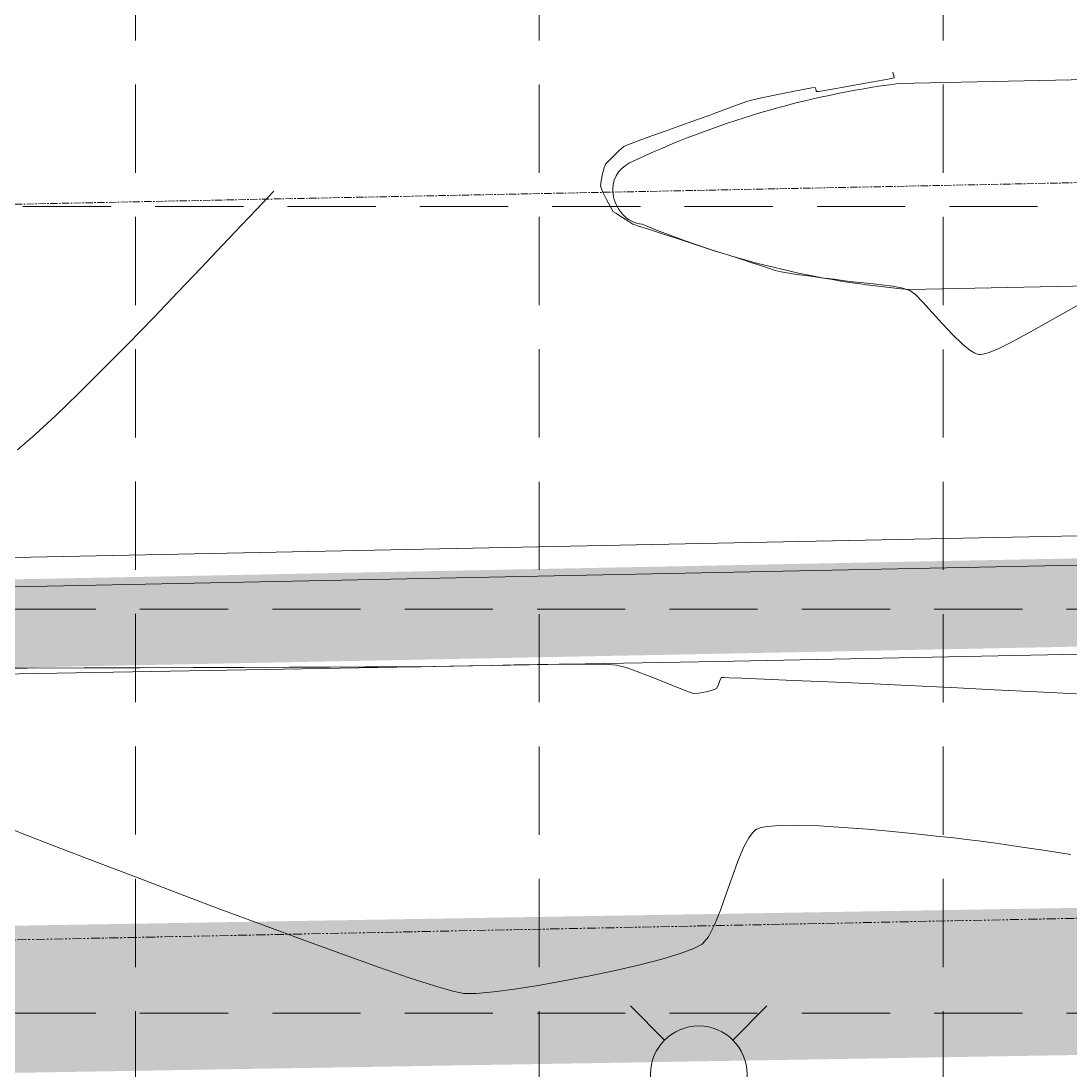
# Model space of a CAD drawing. Extents: x 2140663 to 2528301, y 336313 to 7007653.
# Drawn here: x 2527742.9 to 2527814.3, y 7007455.9 to 7007527.3 of the extents above; entities that cross this region are included whole.
import ezdxf

# ---------------------------------------------------------------- set-up
doc = ezdxf.new("R2010")
doc.units = 0
doc.header["$MEASUREMENT"] = 0
for name, pattern in [('HIDDEN', [0.375, 0.25, -0.125]), ('PHANTOM2', [1.25, 0.625, -0.125, 0.125, -0.125, 0.125, -0.125]), ('xdrc002pt$0$CL', [0.7000000000000001, 0.5, -0.05, 0.1, -0.05])]:
    doc.linetypes.add(name, pattern=pattern)
for name, color, linetype in [('1 EXISTING CONTOURS', 43, 'Continuous'), ('1 SILT FENCE', 200, 'Continuous'), ('GRID', 254, 'HIDDEN'), ('LIMITS OF DISTURBANCE', 1, 'HIDDEN'), ('xdrc002bs$0$C-STRM-PIPE-E', 5, 'Continuous'), ('xdrc002bs$0$v-pave-exst', 6, 'Continuous'), ('xdrc002pt$0$v-prop-line', 3, 'PHANTOM2'), ('xdrc002pt$0$V-RWAY-CNTR-E', 2, 'xdrc002pt$0$CL')]:
    doc.layers.add(name, color=color, linetype=linetype)
doc.layers.add('xdrc002bs$0$v-watr-exst', color=6, linetype='Continuous', lineweight=0)

# ---------------------------------------------------------------- blocks, each defined once
blk = doc.blocks.new('xdrc002bs$0$FH2')
at = {"linetype": 'Continuous'}
for p, q in [((-2.32072445563972, 2.32072445563972), (-4.641448911745101, 4.64144891127944)), ((2.32072445563972, 2.32072445563972), (4.641448911745101, 4.64144891127944))]:
    blk.add_line(p, q, dxfattribs=at)
blk.add_circle((0, 0), 3.282, dxfattribs=at)

msp = doc.modelspace()

# ---------------------------------------------------------------- linework, layer by layer
at = {"layer": '1 EXISTING CONTOURS', "color": 43, "lineweight": 0, "extrusion": (-0.1790703439925914, 0.9838362729145409, 0), "elevation": 6441601.284287346}
msp.add_lwpolyline([(-3741782.085459931, 601), (-3741781.040286471, 601)], dxfattribs=at)
at = {"layer": '1 EXISTING CONTOURS', "color": 43, "lineweight": 0, "extrusion": (0.1871230714919208, -0.9823364780539455, 0), "elevation": -6410735.742899396}
msp.add_lwpolyline([(3794421.34593007, 601.0000000000007), (3794420.57704644, 601.0000000000007)], dxfattribs=at)
at = {"layer": '1 EXISTING CONTOURS', "color": 43, "lineweight": 0}
for points, elevation in [([(2527802.239142744, 7007523.417010055), (2527801.938479279, 7007523.348199272)], 601), ([(2527802.130918865, 7007523.784456701), (2527802.137674028, 7007523.765560176)], 601), ([(2527802.137674028, 7007523.765560176), (2527802.165233293, 7007523.696223186)], 601), ([(2527802.217399989, 7007523.555454665), (2527802.239142744, 7007523.417010055)], 601), ([(2527796.041419167, 7007522.611528816), (2527795.231015385, 7007522.450929149)], 601), ([(2527796.861430958, 7007522.758631218), (2527796.627209838, 7007522.72250458)], 601), ([(2527796.917599067, 7007522.539420699), (2527796.896306588, 7007522.654455193)], 601), ([(2527796.934739023, 7007522.484438696), (2527796.917599067, 7007522.539420699)], 601), ([(2527796.945244749, 7007522.471316049), (2527796.934739023, 7007522.484438696)], 601), ([(2527796.960945276, 7007522.471579322), (2527796.945244749, 7007522.471316049)], 601), ([(2527797.062773003, 7007522.484963645), (2527796.960945276, 7007522.471579322)], 601), ([(2527797.369781859, 7007522.53337081), (2527797.062773003, 7007522.484963645)], 601), ([(2527798.00605418, 7007522.640119087), (2527797.369781859, 7007522.53337081)], 601), ([(2527792.282397897, 7007521.816795928), (2527791.836428996, 7007521.67157168)], 601), ([(2527791.268440782, 7007521.464765302), (2527790.66077079, 7007521.233932578)], 601), ([(2527788.548051185, 7007520.458193295), (2527787.647989613, 7007520.140570517)], 601), ([(2527784.171653596, 7007518.876693764), (2527783.854698453, 7007518.73738669)], 601), ([(2527783.525674374, 7007518.465600173), (2527783.112762325, 7007518.061901893)], 601), ([(2527783.112762325, 7007518.061901893), (2527782.759177662, 7007517.69494438)], 601), ([(2527782.300408182, 7007516.406217646), (2527782.269126994, 7007516.06241508)], 601), ([(2527782.407563634, 7007515.68293555), (2527782.677169832, 7007515.138169949)], 601), ([(2527758.860288072, 7007514.464539763), (2527759.613069624, 7007515.259252068)], 601), ([(2527783.061012878, 7007514.431408785), (2527783.084857896, 7007514.377947877)], 601), ([(2527783.084857896, 7007514.377947877), (2527783.110077546, 7007514.325707709)], 601), ([(2527783.750488736, 7007513.91334151), (2527784.191069372, 7007513.631291138)], 601), ([(2527784.397675101, 7007513.499585452), (2527784.468676884, 7007513.463018806)], 601), ([(2527784.540379513, 7007513.427935393), (2527784.788507063, 7007513.347410082)], 601), ([(2527787.551352525, 7007512.454635522), (2527788.771650116, 7007512.060561825)], 601), ([(2527755.114864941, 7007510.497160138), (2527756.563507073, 7007512.027796646)], 601), ([(2527790.989019653, 7007511.344742418), (2527791.7620085, 7007511.09534713)], 601), ([(2527793.621957261, 7007510.478380465), (2527794.136199866, 7007510.316792849)], 601), ([(2527794.136199866, 7007510.316792849), (2527794.539608552, 7007510.207363208)], 601), ([(2527794.539608552, 7007510.207363208), (2527794.932619382, 7007510.138870718)], 601), ([(2527794.932619382, 7007510.138870718), (2527795.58604781, 7007510.044563507)], 601), ([(2527795.58604781, 7007510.044563507), (2527796.403785339, 7007509.934700043)], 601), ([(2527797.289723468, 7007509.819538798), (2527798.147753701, 7007509.709338241)], 601), ([(2527799.39565648, 7007509.544853074), (2527799.933660761, 7007509.483340764)], 601), ([(2527799.933660761, 7007509.483340764), (2527800.625681394, 7007509.417935093)], 601), ([(2527800.625681394, 7007509.417935093), (2527801.389996214, 7007509.340623823)], 601), ([(2527801.389996214, 7007509.340623823), (2527802.144883059, 7007509.243394714)], 601), ([(2527802.144883059, 7007509.243394714), (2527802.808619766, 7007509.118235528)], 601), ([(2527802.808619766, 7007509.118235528), (2527803.29948417, 7007508.957134024)], 601), ([(2527751.855470705, 7007507.089842976), (2527753.529626599, 7007508.832609863)], 601), ([(2527806.199102804, 7007505.954382769), (2527806.879031538, 7007505.297155275)], 601), ([(2527809.246626189, 7007504.965485082), (2527810.199765254, 7007505.433406518)], 601), ([(2527807.70982368, 7007504.690916789), (2527807.906880788, 7007504.612988979)], 601), ([(2527746.77628429, 7007501.949214147), (2527748.431120893, 7007503.592447966)], 601), ([(2527745.223244769, 7007500.450552321), (2527746.77628429, 7007501.949214147)], 601), ([(2527743.819680987, 7007499.152159638), (2527745.223244769, 7007500.450552321)], 601), ([(2527742.613271602, 7007498.109733248), (2527743.819680987, 7007499.152159638)], 601), ([(2527743.272376663, 7007483.275153063), (2527739.384614363, 7007483.261775247)], 601), ([(2527747.142855354, 7007483.288586275), (2527743.272376663, 7007483.275153063)], 601), ([(2527750.928641596, 7007483.301834407), (2527747.142855354, 7007483.288586275)], 601), ([(2527754.56232655, 7007483.314656982), (2527750.928641596, 7007483.301834407)], 601), ([(2527757.976501375, 7007483.326813524), (2527754.56232655, 7007483.314656982)], 601), ([(2527763.876685278, 7007483.348166604), (2527761.103757231, 7007483.338063558)], 601), ([(2527768.089922584, 7007483.363969833), (2527766.227876676, 7007483.356882188)], 601), ([(2527769.395414162, 7007483.369189063), (2527768.089922584, 7007483.363969833)], 601), ([(2527770.07694257, 7007483.372299402), (2527769.395414162, 7007483.369189063)], 601), ([(2527770.906873315, 7007483.38258579), (2527770.07694257, 7007483.372299402)], 601), ([(2527772.02433991, 7007483.403509633), (2527770.906873315, 7007483.38258579)], 601), ([(2527776.395128516, 7007483.494231807), (2527774.839150137, 7007483.46292005)], 601), ([(2527777.955912237, 7007483.521831383), (2527776.395128516, 7007483.494231807)], 601), ([(2527780.809165191, 7007483.551544357), (2527779.45081867, 7007483.542131369)], 601), ([(2527781.960269171, 7007483.546482936), (2527780.809165191, 7007483.551544357)], 601), ([(2527783.358019003, 7007483.478587233), (2527782.833447984, 7007483.523359697)], 601), ([(2527784.006912649, 7007483.307949089), (2527783.358019003, 7007483.478587233)], 601), ([(2527785.811080541, 7007482.643157212), (2527784.858667396, 7007483.011157132)], 601), ([(2527790.468557796, 7007482.608203769), (2527790.419287792, 7007482.531645244)], 601), ([(2527790.494418565, 7007482.630254439), (2527790.468557796, 7007482.608203769)], 601), ([(2527790.513547719, 7007482.63249776), (2527790.494418565, 7007482.630254439)], 601), ([(2527790.63485509, 7007482.632782039), (2527790.513547719, 7007482.63249776)], 601), ([(2527791.013936326, 7007482.623203462), (2527790.63485509, 7007482.632782039)], 601), ([(2527791.857928722, 7007482.593158568), (2527791.013936326, 7007482.623203462)], 601), ([(2527793.394003801, 7007482.530846979), (2527791.857928722, 7007482.593158568)], 601), ([(2527806.116755079, 7007481.948621412), (2527803.19162338, 7007482.087241466)], 601), ([(2527788.583263031, 7007481.55799485), (2527788.250243327, 7007481.661368147)], 601), ([(2527788.950586583, 7007481.583267695), (2527788.583263031, 7007481.55799485)], 601), ([(2527789.43884545, 7007481.671021537), (2527788.950586583, 7007481.583267695)], 601), ([(2527793.621547366, 7007472.51573668), (2527793.174356794, 7007472.432836615)], 602), ([(2527794.414645932, 7007472.578832868), (2527793.621547366, 7007472.51573668)], 602), ([(2527795.667361188, 7007472.591265673), (2527794.414645932, 7007472.578832868)], 602), ([(2527798.753574197, 7007472.446400563), (2527797.139140581, 7007472.542584082)], 602), ([(2527745.281758689, 7007471.131261772), (2527742.947130923, 7007472.035648475)], 602), ([(2527792.342399555, 7007471.738341796), (2527792.006888611, 7007471.120285569)], 602), ([(2527792.955700533, 7007472.358994541), (2527792.872047476, 7007472.316174194)], 602), ([(2527793.174356794, 7007472.432836615), (2527792.955700533, 7007472.358994541)], 602), ([(2527805.109652646, 7007471.858896585), (2527803.688701261, 7007472.008963129)], 602), ([(2527806.291208692, 7007471.729390456), (2527805.109652646, 7007471.858896585)], 602), ([(2527792.006888611, 7007471.120285569), (2527791.601705543, 7007470.159736691)], 602), ([(2527807.156959486, 7007471.634057214), (2527806.291208692, 7007471.729390456)], 602), ([(2527810.627567539, 7007471.158748277), (2527809.133877147, 7007471.374199899)], 602), ([(2527791.206519287, 7007469.067022353), (2527790.815129269, 7007467.924320738)], 602), ([(2527790.815129269, 7007467.924320738), (2527790.421334915, 7007466.813810034)], 602), ([(2527759.346617887, 7007465.793416119), (2527756.4485243, 7007466.876105359)], 602), ([(2527790.018935651, 7007465.817668425), (2527789.601730903, 7007465.018074097)], 602), ([(2527764.779561652, 7007463.80206064), (2527762.147007769, 7007464.759367728)], 602), ([(2527789.601730903, 7007465.018074097), (2527789.163520097, 7007464.497205237)], 602), ([(2527789.163520097, 7007464.497205237), (2527788.610461283, 7007464.204493039)], 602), ([(2527767.174147247, 7007462.94959531), (2527764.779561652, 7007463.80206064)], 602), ([(2527769.260632264, 7007462.230072187), (2527767.174147247, 7007462.94959531)], 602), ([(2527770.968884413, 7007461.671591724), (2527769.260632264, 7007462.230072187)], 602), ([(2527772.228771402, 7007461.302254377), (2527770.968884413, 7007461.671591724)], 602), ([(2527772.970160943, 7007461.150160597), (2527772.228771402, 7007461.302254377)], 602), ([(2527773.80906326, 7007461.155130467), (2527772.970160943, 7007461.150160597)], 602), ([(2527774.978415822, 7007461.257211106), (2527773.80906326, 7007461.155130467)], 602)]:
    msp.add_lwpolyline(points, dxfattribs=dict(at, elevation=elevation))
at = {"layer": '1 EXISTING CONTOURS', "color": 43, "lineweight": 0, "extrusion": (0.9376832094704952, 0.3474912929515091, 0), "elevation": 4805331.116791355}
msp.add_lwpolyline([(5692448.067192567, 601.0000000000007), (5692447.917068813, 601.0000000000007)], dxfattribs=at)
at = {"layer": '1 EXISTING CONTOURS', "color": 43, "lineweight": 0, "extrusion": (0.1996283827950246, -0.9798716797533457, 0), "elevation": -6361853.12089665}
msp.add_lwpolyline([(3875815.333366354, 601), (3875814.406652709, 601)], dxfattribs=at)
at = {"layer": '1 EXISTING CONTOURS', "color": 43, "lineweight": 0, "extrusion": (0.1861353716556974, -0.9825241083141908, 0), "elevation": -6414547.649744525}
msp.add_lwpolyline([(3787968.973488099, 601.0000000000003), (3787968.377278128, 601.0000000000003)], dxfattribs=at)
at = {"layer": '1 EXISTING CONTOURS', "color": 43, "lineweight": 0, "extrusion": (0.9482720938047942, 0.3174587156010557, 0), "elevation": 4621638.397002559}
msp.add_lwpolyline([(5842567.023922933, 601.0000000000007), (5842567.133781724, 601.0000000000007)], dxfattribs=at)
at = {"layer": '1 EXISTING CONTOURS', "color": 43, "lineweight": 0, "extrusion": (0.1707679651567295, -0.9853112716681112, 0), "elevation": -6472924.121957713}
msp.add_lwpolyline([(3687329.294500206, 601.0000000000007), (3687328.249908211, 601.0000000000007)], dxfattribs=at)
at = {"layer": '1 EXISTING CONTOURS', "color": 43, "lineweight": 0, "extrusion": (0.1747117763420214, -0.9846196195523506, 0), "elevation": -6458108.191864453}
msp.add_lwpolyline([(3713218.42090563, 601), (3713217.283822014, 601)], dxfattribs=at)
at = {"layer": '1 EXISTING CONTOURS', "color": 43, "lineweight": 0, "extrusion": (0.2363270733087085, -0.9716735637143478, 0), "elevation": -6211637.944500707}
msp.add_lwpolyline([(4112256.509575673, 601.0000000000003), (4112256.057477495, 601.0000000000003)], dxfattribs=at)
at = {"layer": '1 EXISTING CONTOURS', "color": 43, "lineweight": 0, "extrusion": (0.2137900089826524, -0.9768796405183177, 0), "elevation": -6305088.669012334}
msp.add_lwpolyline([(3967488.159874418, 601), (3967487.420270007, 601)], dxfattribs=at)
at = {"layer": '1 EXISTING CONTOURS', "color": 43, "lineweight": 0, "extrusion": (0.2051247223944694, -0.9787358419219111, 0), "elevation": -6340000.09596588}
msp.add_lwpolyline([(3911458.964354839, 601.0000000000007), (3911458.066502063, 601.0000000000007)], dxfattribs=at)
at = {"layer": '1 EXISTING CONTOURS', "color": 43, "lineweight": 0, "extrusion": (0.3533781240184067, -0.9354805724680934, 0), "elevation": -5662134.050267803}
msp.add_lwpolyline([(4841003.156733532, 601), (4841002.686364649, 601)], dxfattribs=at)
at = {"layer": '1 EXISTING CONTOURS', "color": 43, "lineweight": 0, "extrusion": (0.3589648636257416, -0.9333510736492205, 0), "elevation": -5633089.437492672}
msp.add_lwpolyline([(4874770.031283987, 601), (4874769.425923092, 601)], dxfattribs=at)
at = {"layer": '1 EXISTING CONTOURS', "color": 43, "lineweight": 0, "extrusion": (0.3421305433041093, -0.9396524311352762, 0), "elevation": -5719799.98056832}
msp.add_lwpolyline([(4772732.941214548, 601), (4772732.336748263, 601)], dxfattribs=at)
at = {"layer": '1 EXISTING CONTOURS', "color": 43, "lineweight": 0, "extrusion": (0.3325973588376262, -0.9430689247845226, 0), "elevation": -5767838.989132076}
msp.add_lwpolyline([(4714562.370979579, 601.0000000000007), (4714561.624488984, 601.0000000000007)], dxfattribs=at)
at = {"layer": '1 EXISTING CONTOURS', "color": 43, "lineweight": 0, "extrusion": (0.3358423781107427, -0.9419182008353597, 0), "elevation": -5751572.542389622}
msp.add_lwpolyline([(4734393.551683426, 601), (4734393.123098087, 601)], dxfattribs=at)
at = {"layer": '1 EXISTING CONTOURS', "color": 43, "lineweight": 0, "extrusion": (0.3375946412976795, -0.9412915904049558, 0), "elevation": -5742752.217173166}
msp.add_lwpolyline([(4745085.451135591, 601), (4745084.410533732, 601)], dxfattribs=at)
at = {"layer": '1 EXISTING CONTOURS', "color": 43, "lineweight": 0, "extrusion": (0.3344083630462112, -0.9424282713950985, 0), "elevation": -5758771.763351574}
msp.add_lwpolyline([(4725631.882770274, 601.0000000000007), (4725630.83027553, 601.0000000000007)], dxfattribs=at)
at = {"layer": '1 EXISTING CONTOURS', "color": 43, "lineweight": 0, "extrusion": (0.3564884988855977, -0.9342997111004012, 0), "elevation": -5645996.877166028}
msp.add_lwpolyline([(4859808.593750386, 601), (4859807.906565173, 601)], dxfattribs=at)
at = {"layer": '1 EXISTING CONTOURS', "color": 43, "lineweight": 0, "extrusion": (0.3435311953705588, -0.93914126616142, 0), "elevation": -5712677.441886421}
msp.add_lwpolyline([(4781249.369767244, 601.0000000000007), (4781248.450961392, 601.0000000000007)], dxfattribs=at)
at = {"layer": '1 EXISTING CONTOURS', "color": 43, "lineweight": 0, "extrusion": (0.6368591862880522, -0.7709801403671304, 0), "elevation": -3792815.410960354}
msp.add_lwpolyline([(6411673.832103543, 601), (6411673.405342775, 601)], dxfattribs=at)
at = {"layer": '1 EXISTING CONTOURS', "color": 43, "lineweight": 0, "extrusion": (0.959347667812987, -0.2822269516927522, 0), "elevation": 447312.0195824506}
msp.add_lwpolyline([(7436053.902635116, 601.0000000000007), (7436053.716638346, 601.0000000000007)], dxfattribs=at)
at = {"layer": '1 EXISTING CONTOURS', "color": 43, "lineweight": 0, "extrusion": (0.8748914574369816, -0.4843190453655465, 0), "elevation": -1182338.792033274}
msp.add_lwpolyline([(7355070.48745811, 601.0000000000007), (7355070.405279009, 601.0000000000007)], dxfattribs=at)
at = {"layer": '1 EXISTING CONTOURS', "color": 43, "lineweight": 0, "extrusion": (0.7304942378568265, -0.6829188593515149, 0), "elevation": -2939035.25098386}
msp.add_lwpolyline([(6845221.816422654, 601), (6845221.595251551, 601)], dxfattribs=at)
at = {"layer": '1 EXISTING CONTOURS', "color": 43, "lineweight": 0, "extrusion": (0.9759063243778412, -0.2181899311135417, 0), "elevation": 937909.211669072}
msp.add_lwpolyline([(7390216.70248537, 601.0000000000007), (7390216.225005375, 601.0000000000007)], dxfattribs=at)
at = {"layer": '1 EXISTING CONTOURS', "color": 43, "lineweight": 0, "extrusion": (0.9652386820011903, -0.2613700188786103, 0), "elevation": 608358.5394144098}
msp.add_lwpolyline([(7424613.310275183, 601.0000000000007), (7424612.884625633, 601.0000000000007)], dxfattribs=at)
at = {"layer": '1 EXISTING CONTOURS', "color": 43, "lineweight": 0, "extrusion": (0.9394398382864507, 0.3427138605897454, 0), "elevation": 4776272.249026946}
msp.add_lwpolyline([(5716833.73628211, 601.0000000000007), (5716833.332339767, 601.0000000000007)], dxfattribs=at)
at = {"layer": '1 EXISTING CONTOURS', "color": 43, "lineweight": 0, "extrusion": (0.7172995620015697, -0.6967649089559235, 0), "elevation": -3069429.868319914}
msp.add_lwpolyline([(6787741.822843742, 601), (6787742.433481136, 601)], dxfattribs=at)
at = {"layer": '1 EXISTING CONTOURS', "color": 43, "lineweight": 0, "extrusion": (0.8808475064220884, 0.473400116634955, 0), "elevation": 5543949.551692865}
msp.add_lwpolyline([(4975899.62147202, 601), (4975899.064741593, 601)], dxfattribs=at)
at = {"layer": '1 EXISTING CONTOURS', "color": 43, "lineweight": 0, "extrusion": (0.8740146374579513, 0.4858995920035805, 0), "elevation": 5614267.798824252}
msp.add_lwpolyline([(4896421.674784234, 601), (4896421.42722939, 601)], dxfattribs=at)
at = {"layer": '1 EXISTING CONTOURS', "color": 43, "lineweight": 0, "extrusion": (0.7278185824328893, -0.6857697216014861, 0), "elevation": -2965791.373038781}
msp.add_lwpolyline([(6833658.228373084, 601.0000000000007), (6833659.73385474, 601.0000000000007)], dxfattribs=at)
at = {"layer": '1 EXISTING CONTOURS', "color": 43, "lineweight": 0, "extrusion": (-0.5440293160852095, -0.8390662090919042, 0), "elevation": -7254956.59701601}
msp.add_lwpolyline([(-1691315.834492764, 601), (-1691315.594315833, 601)], dxfattribs=at)
at = {"layer": '1 EXISTING CONTOURS', "color": 43, "lineweight": 0, "extrusion": (0.540162326405324, 0.8415608481461031, 0), "elevation": 7262662.903620875}
msp.add_lwpolyline([(1657911.70227227, 601.0000000000007), (1657911.180756989, 601.0000000000007)], dxfattribs=at)
at = {"layer": '1 EXISTING CONTOURS', "color": 43, "lineweight": 0, "extrusion": (0.7275970688943814, -0.6860047414823786, 0), "elevation": -2967998.210577017}
msp.add_lwpolyline([(6832698.199546018, 601.0000000000007), (6832700.042634246, 601.0000000000007)], dxfattribs=at)
at = {"layer": '1 EXISTING CONTOURS', "color": 43, "lineweight": 0, "extrusion": (0.5375414739400217, 0.8432373116711506, 0), "elevation": 7267785.795818599}
msp.add_lwpolyline([(1635307.260256861, 601.0000000000007), (1635307.015241933, 601.0000000000007)], dxfattribs=at)
at = {"layer": '1 EXISTING CONTOURS', "color": 43, "lineweight": 0, "extrusion": (0.4395012454436896, 0.8982419803446319, 0), "elevation": 7405407.192510393}
msp.add_lwpolyline([(809248.7674314608, 601.0000000000007), (809248.6876059463, 601.0000000000007)], dxfattribs=at)
at = {"layer": '1 EXISTING CONTOURS', "color": 43, "lineweight": 0, "extrusion": (-0.3076819877751076, -0.9514892508056824, 0), "elevation": -7445327.473333573}
msp.add_lwpolyline([(249074.4185228539, 601), (249075.1113655586, 601)], dxfattribs=at)
at = {"layer": '1 EXISTING CONTOURS', "color": 43, "lineweight": 0, "extrusion": (-0.3074724780277894, -0.9515569742561141, 0), "elevation": -7445272.450611543}
msp.add_lwpolyline([(250714.4440241116, 601.0000000000003), (250715.4511058698, 601.0000000000003)], dxfattribs=at)
at = {"layer": '1 EXISTING CONTOURS', "color": 43, "lineweight": 0, "extrusion": (0.3073731493501562, 0.9515890641755856, 0), "elevation": 7445246.239452727}
msp.add_lwpolyline([(-251492.6145504448, 601.0000000000007), (-251493.8181344802, 601.0000000000007)], dxfattribs=at)
at = {"layer": '1 EXISTING CONTOURS', "color": 43, "lineweight": 0, "extrusion": (-0.3072458323149423, -0.9516301794946914, 0), "elevation": -7445212.525065675}
msp.add_lwpolyline([(252491.2069857502, 601.0000000000007), (252492.4503639569, 601.0000000000007)], dxfattribs=at)
at = {"layer": '1 EXISTING CONTOURS', "color": 43, "lineweight": 0, "extrusion": (-0.3071738474546397, -0.9516534177104151, 0), "elevation": -7445193.404526967}
msp.add_lwpolyline([(253055.6264414829, 601), (253056.713111578, 601)], dxfattribs=at)
at = {"layer": '1 EXISTING CONTOURS', "color": 43, "lineweight": 0, "extrusion": (-0.3066794843838803, -0.9518128460249093, 0), "elevation": -7445060.953416075}
msp.add_lwpolyline([(256924.7816202524, 601.0000000000003), (256925.2016637865, 601.0000000000003)], dxfattribs=at)
at = {"layer": '1 EXISTING CONTOURS', "color": 43, "lineweight": 0, "extrusion": (0.7241482799367587, -0.6896443059031473, 0), "elevation": -3002220.194392231}
msp.add_lwpolyline([(6817726.296209642, 601), (6817728.594841457, 601)], dxfattribs=at)
at = {"layer": '1 EXISTING CONTOURS', "color": 43, "lineweight": 0, "extrusion": (0.3153543216557882, 0.9489739995453078, 0), "elevation": 7447095.891238892}
msp.add_lwpolyline([(-188960.1704683211, 601.0000000000007), (-188960.5900721462, 601.0000000000007)], dxfattribs=at)
at = {"layer": '1 EXISTING CONTOURS', "color": 43, "lineweight": 0, "extrusion": (-0.3203736104672332, -0.9472912697350216, 0), "elevation": -7447991.864776351}
msp.add_lwpolyline([(149534.2774510053, 601), (149534.81755397, 601)], dxfattribs=at)
at = {"layer": '1 EXISTING CONTOURS', "color": 43, "lineweight": 0, "extrusion": (0.3152187364442937, 0.9490190452222037, 0), "elevation": 7447068.815082533}
msp.add_lwpolyline([(-190025.1111325524, 601.0000000000007), (-190025.6910134172, 601.0000000000007)], dxfattribs=at)
at = {"layer": '1 EXISTING CONTOURS', "color": 43, "lineweight": 0, "extrusion": (-0.1289034391808038, -0.99165715011155, 0), "elevation": -7274888.981219823}
msp.add_lwpolyline([(1603415.247163509, 601.0000000000007), (1603416.14055507, 601.0000000000007)], dxfattribs=at)
at = {"layer": '1 EXISTING CONTOURS', "color": 43, "lineweight": 0, "extrusion": (-0.1283300673393163, -0.9917315129694563, 0), "elevation": -7273960.712711604}
msp.add_lwpolyline([(1607622.888672878, 601.0000000000007), (1607623.628806499, 601.0000000000007)], dxfattribs=at)
at = {"layer": '1 EXISTING CONTOURS', "color": 43, "lineweight": 0, "extrusion": (-0.1340302309123951, -0.9909772435336597, 0), "elevation": -7283084.029494365}
msp.add_lwpolyline([(1565773.036328385, 601.0000000000007), (1565773.554896239, 601.0000000000007)], dxfattribs=at)
at = {"layer": '1 EXISTING CONTOURS', "color": 43, "lineweight": 0, "extrusion": (-0.6090851167555221, -0.7931048610032043, 0), "elevation": -7097336.785227801}
msp.add_lwpolyline([(-2263356.326840511, 601), (-2263355.859323507, 601)], dxfattribs=at)
at = {"layer": '1 EXISTING CONTOURS', "color": 43, "lineweight": 0, "extrusion": (0.7124768453862645, 0.7016956211837415, 0), "elevation": 6718139.735566363}
msp.add_lwpolyline([(3218938.90626803, 601), (3218938.167919428, 601)], dxfattribs=at)
at = {"layer": '1 EXISTING CONTOURS', "color": 43, "lineweight": 0, "extrusion": (0.7394621500998693, 0.6731981347045447, 0), "elevation": 6586656.933193241}
msp.add_lwpolyline([(3480073.976211078, 601), (3480073.051278567, 601)], dxfattribs=at)
at = {"layer": '1 EXISTING CONTOURS', "color": 43, "lineweight": 0, "extrusion": (0.7423742176737292, 0.6699854632253736, 0), "elevation": 6571505.252252067}
msp.add_lwpolyline([(3508600.392954626, 601), (3508599.371304718, 601)], dxfattribs=at)
at = {"layer": '1 EXISTING CONTOURS', "color": 43, "lineweight": 0, "extrusion": (0.4830042165828996, -0.8756180256042811, 0), "elevation": -4914955.092212916}
msp.add_lwpolyline([(5598054.829146404, 601.0000000000007), (5598056.17377219, 601.0000000000007)], dxfattribs=at)
at = {"layer": '1 EXISTING CONTOURS', "color": 43, "lineweight": 0, "extrusion": (0.717168673022647, -0.6968996301010181, 0), "elevation": -3070704.654923374}
msp.add_lwpolyline([(6787151.432418112, 601.0000000000007), (6787153.893884175, 601.0000000000007)], dxfattribs=at)
at = {"layer": '1 EXISTING CONTOURS', "color": 43, "lineweight": 0, "extrusion": (-0.4904141553244601, 0.8714895043874001, 0), "elevation": 4867293.504855794}
msp.add_lwpolyline([(-5639542.511422167, 601), (-5639543.896999793, 601)], dxfattribs=at)
at = {"layer": '1 EXISTING CONTOURS', "color": 43, "lineweight": 0, "extrusion": (0.7291064661093393, 0.6844002930139284, 0), "elevation": 6638978.973313543}
msp.add_lwpolyline([(3379187.627314753, 601), (3379186.59929179, 601)], dxfattribs=at)
at = {"layer": '1 EXISTING CONTOURS', "color": 43, "lineweight": 0, "extrusion": (0.4734193820982154, -0.8808371521761239, 0), "elevation": -4975756.786986081}
msp.add_lwpolyline([(5544078.029936187, 601.0000000000007), (5544079.273522021, 601.0000000000007)], dxfattribs=at)
at = {"layer": '1 EXISTING CONTOURS', "color": 43, "lineweight": 0, "extrusion": (0.487679704019478, -0.8730226264464596, 0), "elevation": -4884949.048050045}
msp.add_lwpolyline([(5624254.918857203, 601), (5624256.270699641, 601)], dxfattribs=at)
at = {"layer": '1 EXISTING CONTOURS', "color": 43, "lineweight": 0, "extrusion": (0.7118485253176786, -0.7023330242862331, 0), "elevation": -3122227.197713141}
msp.add_lwpolyline([(6763602.298706341, 601.0000000000007), (6763604.731960883, 601.0000000000007)], dxfattribs=at)
at = {"layer": '1 EXISTING CONTOURS', "color": 43, "lineweight": 0, "extrusion": (-0.6291718952756419, -0.7772661874771453, 0), "elevation": -7037121.971016858}
msp.add_lwpolyline([(-2444146.573421939, 601), (-2444145.932465261, 601)], dxfattribs=at)
at = {"layer": '1 EXISTING CONTOURS', "color": 43, "lineweight": 0, "extrusion": (0.5209119438746184, 0.853610418591975, 0), "elevation": 7298444.240364213}
msp.add_lwpolyline([(1492530.282590342, 601.0000000000007), (1492529.892953359, 601.0000000000007)], dxfattribs=at)
at = {"layer": '1 EXISTING CONTOURS', "color": 43, "lineweight": 0, "extrusion": (-0.2140883516854699, -0.9768143005057812, 0), "elevation": -7386204.944989472}
msp.add_lwpolyline([(968973.8003496027, 601.0000000000007), (968973.8925885365, 601.0000000000007)], dxfattribs=at)
at = {"layer": '1 EXISTING CONTOURS', "color": 43, "lineweight": 0, "extrusion": (-0.06624605661486231, -0.997803317284013, 0), "elevation": -7159568.640699038}
msp.add_lwpolyline([(2058035.658831999, 601.0000000000007), (2058035.73491151, 601.0000000000007)], dxfattribs=at)
at = {"layer": '1 EXISTING CONTOURS', "color": 43, "lineweight": 0, "extrusion": (0.1107029651044597, -0.9938535372564113, 0), "elevation": -6684597.373440524}
msp.add_lwpolyline([(3288022.530647542, 601.0000000000007), (3288022.719552879, 601.0000000000007)], dxfattribs=at)
at = {"layer": '1 EXISTING CONTOURS', "color": 43, "lineweight": 0, "extrusion": (-0.2714643993101126, 0.9624484816899032, 0), "elevation": 6058152.220431715}
msp.add_lwpolyline([(-4335173.251829982, 601.0000000000007), (-4335173.63057149, 601.0000000000007)], dxfattribs=at)
at = {"layer": '1 EXISTING CONTOURS', "color": 43, "lineweight": 0, "extrusion": (0.377763162543089, -0.9259022588942333, 0), "elevation": -5533351.461444021}
msp.add_lwpolyline([(4987680.85759899, 601), (4987681.528802963, 601)], dxfattribs=at)
at = {"layer": '1 EXISTING CONTOURS', "color": 43, "lineweight": 0, "extrusion": (0.003597390714939924, -0.9999935293690876, 0), "elevation": -6998344.650901014}
msp.add_lwpolyline([(2552953.403043542, 601.0000000000007), (2552950.275767449, 601.0000000000007)], dxfattribs=at)
at = {"layer": '1 EXISTING CONTOURS', "color": 43, "lineweight": 0, "extrusion": (0.003706854748004637, -0.9999931295903374, 0), "elevation": -6998065.150357172}
msp.add_lwpolyline([(2553724.58404018, 601.0000000000007), (2553722.23283263, 601.0000000000007)], dxfattribs=at)
at = {"layer": '1 EXISTING CONTOURS', "color": 43, "lineweight": 0, "extrusion": (0.02096030077759415, -0.9997803087635369, 0), "elevation": -6952961.058888873}
msp.add_lwpolyline([(2674096.989422968, 601.0000000000007), (2674095.654809949, 601.0000000000007)], dxfattribs=at)
at = {"layer": '1 EXISTING CONTOURS', "color": 43, "lineweight": 0, "extrusion": (0.02122907538303332, -0.9997746377851268, 0), "elevation": -6952241.918314505}
msp.add_lwpolyline([(2675967.568893375, 601), (2675966.088069242, 601)], dxfattribs=at)
at = {"layer": '1 EXISTING CONTOURS', "color": 43, "lineweight": 0, "extrusion": (0.01357818398146178, -0.9999078122105886, 0), "elevation": -6972514.883266509}
msp.add_lwpolyline([(2622695.321201105, 601), (2622693.826156846, 601)], dxfattribs=at)
at = {"layer": '1 EXISTING CONTOURS', "color": 43, "lineweight": 0, "extrusion": (-0.0264723951608198, -0.9996495447377793, 0), "elevation": -7071944.179931785}
msp.add_lwpolyline([(2341392.08573894, 601), (2341391.21225401, 601)], dxfattribs=at)
at = {"layer": '1 EXISTING CONTOURS', "color": 43, "lineweight": 0, "extrusion": (-0.3290441947999115, -0.9443145227457205, 0), "elevation": -7449020.908777212}
msp.add_lwpolyline([(81252.34743610257, 601), (81251.44545405544, 601)], dxfattribs=at)
at = {"layer": '1 EXISTING CONTOURS', "color": 43, "lineweight": 0, "extrusion": (-0.374678753450407, -0.9271546967539178, 0), "elevation": -7444128.081710052}
msp.add_lwpolyline([(-281905.3488549427, 601.0000000000007), (-281906.3744322727, 601.0000000000007)], dxfattribs=at)
at = {"layer": '1 EXISTING CONTOURS', "color": 43, "lineweight": 0, "extrusion": (0.9255636454952251, -0.3785920471134988, 0), "elevation": -313346.2412437433}
msp.add_lwpolyline([(7442872.427245738, 601.0000000000007), (7442872.243128344, 601.0000000000007)], dxfattribs=at)
at = {"layer": '1 EXISTING CONTOURS', "color": 43, "lineweight": 0, "extrusion": (-0.04315977239886033, -0.9990681828816684, 0), "elevation": -7110051.826224878}
msp.add_lwpolyline([(2222998.59250997, 601.0000000000003), (2222996.601727317, 601.0000000000003)], dxfattribs=at)
at = {"layer": '1 EXISTING CONTOURS', "color": 43, "lineweight": 0, "extrusion": (-0.3777229970572781, -0.9259186451811344, 0), "elevation": -7443161.670932288}
msp.add_lwpolyline([(-306361.3918258459, 601), (-306362.3067246159, 601)], dxfattribs=at)
at = {"layer": '1 EXISTING CONTOURS', "color": 43, "lineweight": 0, "extrusion": (-0.3657274159265829, -0.9307220085716595, 0), "elevation": -7446498.871668702}
msp.add_lwpolyline([(-210160.0026547806, 601), (-210160.6915523377, 601)], dxfattribs=at)
at = {"layer": '1 EXISTING CONTOURS', "color": 43, "lineweight": 0, "extrusion": (0.2410864981092713, -0.97050363236281, 0), "elevation": -6191370.511673366}
msp.add_lwpolyline([(4142638.5117577, 601), (4142638.048879345, 601)], dxfattribs=at)
at = {"layer": '1 EXISTING CONTOURS', "color": 43, "lineweight": 0, "extrusion": (0.3607744066720376, -0.9326531120896127, 0), "elevation": -5623587.795407152}
msp.add_lwpolyline([(4885671.456496686, 601.0000000000003), (4885671.188205807, 601.0000000000003)], dxfattribs=at)
at = {"layer": '1 EXISTING CONTOURS', "color": 43, "lineweight": 0, "extrusion": (0.8788169474672809, -0.4771590645102433, 0), "elevation": -1122218.684978219}
msp.add_lwpolyline([(7364452.065496271, 601), (7364451.812359455, 601)], dxfattribs=at)
at = {"layer": '1 EXISTING CONTOURS', "color": 43, "lineweight": 0, "extrusion": (0.9441694978396687, -0.3294601028185171, 0), "elevation": 77976.68577845767}
msp.add_lwpolyline([(7449057.170602659, 601.0000000000007), (7449056.895901755, 601.0000000000007)], dxfattribs=at)
at = {"layer": '1 EXISTING CONTOURS', "color": 43, "lineweight": 0, "extrusion": (-0.04470717785635281, -0.9990001342583096, 0), "elevation": -7113486.501062259}
msp.add_lwpolyline([(2211985.519551302, 601), (2211983.162935469, 601)], dxfattribs=at)
at = {"layer": '1 EXISTING CONTOURS', "color": 43, "lineweight": 0, "extrusion": (-0.04577873689513352, -0.9989516040571167, 0), "elevation": -7115855.111047962}
msp.add_lwpolyline([(2204356.548811689, 601.0000000000003), (2204353.913978482, 601.0000000000003)], dxfattribs=at)
at = {"layer": '1 EXISTING CONTOURS', "color": 43, "lineweight": 0, "extrusion": (-0.04661473421035976, -0.9989129424301687, 0), "elevation": -7117697.424706697}
msp.add_lwpolyline([(2198403.409048265, 601), (2198400.583615276, 601)], dxfattribs=at)
at = {"layer": '1 EXISTING CONTOURS', "color": 43, "lineweight": 0, "extrusion": (-0.04801962680748797, -0.9988463923152898, 0), "elevation": -7120782.369963283}
msp.add_lwpolyline([(2188396.295937502, 601.0000000000007), (2188393.352160324, 601.0000000000007)], dxfattribs=at)
at = {"layer": '1 EXISTING CONTOURS', "color": 43, "lineweight": 0, "extrusion": (-0.04872813763813156, -0.9988120787226793, 0), "elevation": -7122332.898182102}
msp.add_lwpolyline([(2183347.552492605, 601.0000000000003), (2183344.680971336, 601.0000000000003)], dxfattribs=at)
at = {"layer": '1 EXISTING CONTOURS', "color": 43, "lineweight": 0, "extrusion": (-0.04953243076708937, -0.9987725157924119, 0), "elevation": -7124088.763436318}
msp.add_lwpolyline([(2177614.18713628, 601.0000000000007), (2177611.475489338, 601.0000000000007)], dxfattribs=at)
at = {"layer": '1 EXISTING CONTOURS', "color": 43, "lineweight": 0, "extrusion": (-0.3633151742952629, -0.9316662944030994, 0), "elevation": -7446992.873996453}
msp.add_lwpolyline([(-190908.0192437703, 602), (-190910.1783191194, 602)], dxfattribs=at)
at = {"layer": '1 EXISTING CONTOURS', "color": 43, "lineweight": 0, "extrusion": (-0.03305861076218367, -0.9994534147495193, 0), "elevation": -7087207.823157771}
msp.add_lwpolyline([(2294758.175296143, 602.0000000000007), (2294756.702711858, 602.0000000000007)], dxfattribs=at)
at = {"layer": '1 EXISTING CONTOURS', "color": 43, "lineweight": 0, "extrusion": (0.8008926354082994, -0.598807971347033, 0), "elevation": -2171639.665038821}
msp.add_lwpolyline([(7125895.147382163, 602.0000000000007), (7125894.712608582, 602.0000000000007)], dxfattribs=at)
at = {"layer": '1 EXISTING CONTOURS', "color": 43, "lineweight": 0, "extrusion": (0.6840536456231825, -0.7294317033894494, 0), "elevation": -3382326.555257947}
msp.add_lwpolyline([(6637339.136094173, 602.0000000000007), (6637338.891442223, 602.0000000000007)], dxfattribs=at)
at = {"layer": '1 EXISTING CONTOURS', "color": 43, "lineweight": 0, "extrusion": (-0.5653836223002754, 0.8248280788349895, 0), "elevation": 4350787.237616317}
msp.add_lwpolyline([(-6046904.619631169, 602.0000000000007), (-6046904.509492885, 602.0000000000007)], dxfattribs=at)
at = {"layer": '1 EXISTING CONTOURS', "color": 43, "lineweight": 0, "extrusion": (-0.07716241610971196, -0.9970185362068811, 0), "elevation": -7181630.980285249}
msp.add_lwpolyline([(1979550.394031415, 602.0000000000007), (1979548.708327624, 602.0000000000007)], dxfattribs=at)
at = {"layer": '1 EXISTING CONTOURS', "color": 43, "lineweight": 0, "extrusion": (-0.08963998111556405, -0.9959742334948236, 0), "elevation": -7205853.852180839}
msp.add_lwpolyline([(1889476.0910933, 602), (1889474.413828699, 602)], dxfattribs=at)
at = {"layer": '1 EXISTING CONTOURS', "color": 43, "lineweight": 0, "extrusion": (-0.09864577188046368, -0.9951226113852039, 0), "elevation": -7222650.990802328}
msp.add_lwpolyline([(1824217.122514639, 602), (1824215.530814487, 602)], dxfattribs=at)
at = {"layer": '1 EXISTING CONTOURS', "color": 43, "lineweight": 0, "extrusion": (0.3593004360790172, 0.9332219439305036, 0), "elevation": 7447745.81318557}
msp.add_lwpolyline([(158837.2949255132, 602), (158840.0676694768, 602)], dxfattribs=at)
at = {"layer": '1 EXISTING CONTOURS', "color": 43, "lineweight": 0, "extrusion": (-0.1221836179359678, -0.9925075130738698, 0), "elevation": -7263824.868335558}
msp.add_lwpolyline([(1652670.159356537, 602.0000000000007), (1652669.358051411, 602.0000000000007)], dxfattribs=at)
at = {"layer": '1 EXISTING CONTOURS', "color": 43, "lineweight": 0, "extrusion": (-0.1357893601714307, -0.9907377300094277, 0), "elevation": -7285815.867305529}
msp.add_lwpolyline([(1552855.828872322, 602.0000000000007), (1552854.636209252, 602.0000000000007)], dxfattribs=at)
at = {"layer": '1 EXISTING CONTOURS', "color": 43, "lineweight": 0, "extrusion": (-0.1476029137669612, -0.989046702561362, 0), "elevation": -7303828.456933893}
msp.add_lwpolyline([(1465801.355425614, 602.0000000000007), (1465799.604726052, 602.0000000000007)], dxfattribs=at)
at = {"layer": '1 EXISTING CONTOURS', "color": 43, "lineweight": 0, "extrusion": (-0.1516826107377611, -0.9884292516916813, 0), "elevation": -7309814.39635635}
msp.add_lwpolyline([(1435654.114981633, 602.0000000000007), (1435652.197681018, 602.0000000000007)], dxfattribs=at)
at = {"layer": '1 EXISTING CONTOURS', "color": 43, "lineweight": 0, "extrusion": (-0.3573534302404737, -0.9339692317712436, 0), "elevation": -7448060.870551837}
msp.add_lwpolyline([(-143301.7881355258, 602), (-143304.7544120066, 602)], dxfattribs=at)
at = {"layer": '1 EXISTING CONTOURS', "color": 43, "lineweight": 0, "extrusion": (0.9403902210023928, -0.3400973864102322, 0), "elevation": -6111.783698273823}
msp.add_lwpolyline([(7449451.729312249, 602), (7449450.567332558, 602)], dxfattribs=at)
at = {"layer": '1 EXISTING CONTOURS', "color": 43, "lineweight": 0, "extrusion": (-0.3552432629403399, -0.9347738893098698, 0), "elevation": -7448365.50662683}
msp.add_lwpolyline([(-126477.7981490055, 602.0000000000007), (-126480.8824287062, 602.0000000000007)], dxfattribs=at)
at = {"layer": '1 EXISTING CONTOURS', "color": 43, "lineweight": 0, "extrusion": (-0.3528347092777076, -0.9356856672670131, 0), "elevation": -7448666.531460056}
msp.add_lwpolyline([(-107292.058777845, 602), (-107295.185538366, 602)], dxfattribs=at)
at = {"layer": '1 EXISTING CONTOURS', "color": 43, "lineweight": 0, "extrusion": (0.9272058596301697, -0.374552124366527, 0), "elevation": -280879.4909617389}
msp.add_lwpolyline([(7444153.563192969, 602.0000000000007), (7444152.488845133, 602.0000000000007)], dxfattribs=at)
at = {"layer": '1 EXISTING CONTOURS', "color": 43, "lineweight": 0, "extrusion": (-0.3463912638361282, -0.9380901301783373, 0), "elevation": -7449228.253114529}
msp.add_lwpolyline([(-56055.85273812618, 602), (-56058.83794156415, 602)], dxfattribs=at)
at = {"layer": '1 EXISTING CONTOURS', "color": 43, "lineweight": 0, "extrusion": (-0.3393720198664995, 0.9406522376158644, 0), "elevation": 5733726.157441677}
msp.add_lwpolyline([(-4755907.293871298, 602.0000000000007), (-4755906.299369221, 602.0000000000007)], dxfattribs=at)
at = {"layer": '1 EXISTING CONTOURS', "color": 43, "lineweight": 0, "extrusion": (0.2504394368296508, -0.9681322680710769, 0), "elevation": -6151094.121047758}
msp.add_lwpolyline([(4202176.820355901, 602.0000000000007), (4202175.284963866, 602.0000000000007)], dxfattribs=at)
at = {"layer": '1 EXISTING CONTOURS', "color": 43, "lineweight": 0, "extrusion": (0.2831986512835096, -0.9590612722403096, 0), "elevation": -6004721.151164812}
msp.add_lwpolyline([(4408807.579568949, 602), (4408806.279740432, 602)], dxfattribs=at)
at = {"layer": '1 EXISTING CONTOURS', "color": 43, "lineweight": 0, "extrusion": (0.2091477974220829, -0.9778840416089687, 0), "elevation": -6323805.666687342}
msp.add_lwpolyline([(3937474.331882781, 602.0000000000003), (3937472.539956894, 602.0000000000003)], dxfattribs=at)
at = {"layer": '1 EXISTING CONTOURS', "color": 43, "lineweight": 0, "extrusion": (-0.2275494976839085, 0.9737665151892424, 0), "elevation": 6248436.743399144}
msp.add_lwpolyline([(-4056017.045734518, 602), (-4056015.346125087, 602)], dxfattribs=at)
at = {"layer": '1 EXISTING CONTOURS', "color": 43, "lineweight": 0, "extrusion": (0.1751350770596076, -0.9845444148352706, 0), "elevation": -6456454.67600833}
msp.add_lwpolyline([(3715963.839101808, 602), (3715962.078917051, 602)], dxfattribs=at)
at = {"layer": '1 EXISTING CONTOURS', "color": 43, "lineweight": 0, "extrusion": (0.1923806163043233, -0.9813203852312297, 0), "elevation": -6390269.486068239}
msp.add_lwpolyline([(3828663.475465919, 602.0000000000007), (3828661.663334499, 602.0000000000007)], dxfattribs=at)
at = {"layer": '1 EXISTING CONTOURS', "color": 43, "lineweight": 0, "extrusion": (0.1284331678604251, -0.9917181663120507, 0), "elevation": -6624776.480387877}
msp.add_lwpolyline([(3406832.254811969, 602.0000000000003), (3406830.814366841, 602.0000000000003)], dxfattribs=at)
at = {"layer": '1 EXISTING CONTOURS', "color": 43, "lineweight": 0, "extrusion": (0.1550746308330855, -0.9879027578015878, 0), "elevation": -6530696.490816092}
msp.add_lwpolyline([(3583878.415926216, 602.0000000000007), (3583876.779741456, 602.0000000000007)], dxfattribs=at)
at = {"layer": '1 SILT FENCE', "color": 200, "linetype": 'Continuous', "lineweight": 0, "const_width": 10}
msp.add_lwpolyline([(2527691.8070874, 7007459.910734712), (2528105.114774872, 7007466.851410929)], dxfattribs=at)
at = {"layer": 'GRID', "color": 253, "linetype": 'HIDDEN', "lineweight": 0, "ltscale": 24}
for p, q in [((2527750.639346582, 7006031.955809309), (2527750.639346582, 7007624.562990395)), ((2527778.09681865, 7006031.951492419), (2527778.09681865, 7007624.562990395)), ((2527805.554290721, 7006031.947175532), (2527805.554290721, 7007624.562990395)), ((2527229.983776069, 7007514.580157942), (2528272.331315909, 7007514.733102113)), ((2527228.947377252, 7007487.275630045), (2528272.331315909, 7007487.275630045)), ((2527228.947377252, 7007459.818157976), (2528272.331315909, 7007459.818157976))]:
    msp.add_line(p, q, dxfattribs=at)
at = {"layer": 'LIMITS OF DISTURBANCE', "ltscale": 70, "const_width": 6}
msp.add_lwpolyline([(2527323.279507909, 7007478.034385583), (2527323.279507909, 7007463.102355542), (2527345.362386929, 7006446.874516389, 0.3527120601780434), (2527681.725039883, 7006131.321992346), (2528205.897920626, 7006144.525554366), (2528183.386823632, 7007495.015237641)], format="xyb", close=True, dxfattribs=at)
at = {"layer": 'xdrc002bs$0$C-STRM-PIPE-E', "color": 5, "lineweight": 0}
for p, q in [((2527591.312528847, 7007487.738834859), (2527892.311090905, 7007493.849968021)), ((2527601.639681472, 7007485.94809348), (2527892.351688269, 7007491.8503801))]:
    msp.add_line(p, q, dxfattribs=at)
at = {"layer": 'xdrc002bs$0$v-pave-exst', "color": 7, "lineweight": 0}
for points in [[(2528033.451923139, 7007522.463901453, 0.08821619470133672), (2528011.975001772, 7007527.013151095), (2527948.215746516, 7007525.942333472), (2527874.088955177, 7007524.547518157), (2527802.531882095, 7007523.020453377)], [(2527802.531882095, 7007523.020453377, 0.07898314139437146), (2527784.240409621, 7007517.623138901, 0.3304961675678199), (2527783.112483592, 7007515.497436, 0.141628192402873), (2527783.727644142, 7007514.162939565, 0.1908253240285684), (2527785.101476368, 7007513.447084192, 0.077800449700555), (2527803.273091199, 7007509.019062395, 1.959583025743801)], [(2527803.273091199, 7007509.019062395), (2527874.395950365, 7007510.456043916), (2527948.925050925, 7007511.876853056), (2528014.242205501, 7007513.216740287, 0.0732885195192831), (2528031.069342427, 7007517.531115355, -0.00841796638918515), (2528033.052234306, 7007518.324182093, 7.607806520411469)], [(2527875.325527198, 7007485.54518708), (2527828.33418015, 7007484.507504335), (2527790.241843021, 7007483.725919287), (2527714.462598443, 7007482.397023675, 0.4043652713190415), (2527691.802102856, 7007465.051320417, -0.5814380765081351)]]:
    msp.add_lwpolyline(points, format="xyb", dxfattribs=at)
at = {"layer": 'xdrc002pt$0$v-prop-line', "color": 7, "lineweight": 0}
msp.add_line((2527332.689760574, 7007456.482693586), (2528169.444881075, 7007473.471219813), dxfattribs=at)
at = {"layer": 'xdrc002pt$0$V-RWAY-CNTR-E', "color": 7, "lineweight": 0}
msp.add_line((2527284.938087328, 7007505.523501908), (2528222.469736997, 7007524.558080399), dxfattribs=at)

# ---------------------------------------------------------------- block references
at = {"layer": 'xdrc002bs$0$v-watr-exst', "color": 7, "lineweight": 0}
msp.add_blockref('xdrc002bs$0$FH2', (2527788.941296917, 7007455.667335362), dxfattribs=at)

doc.saveas('drawing.dxf')
